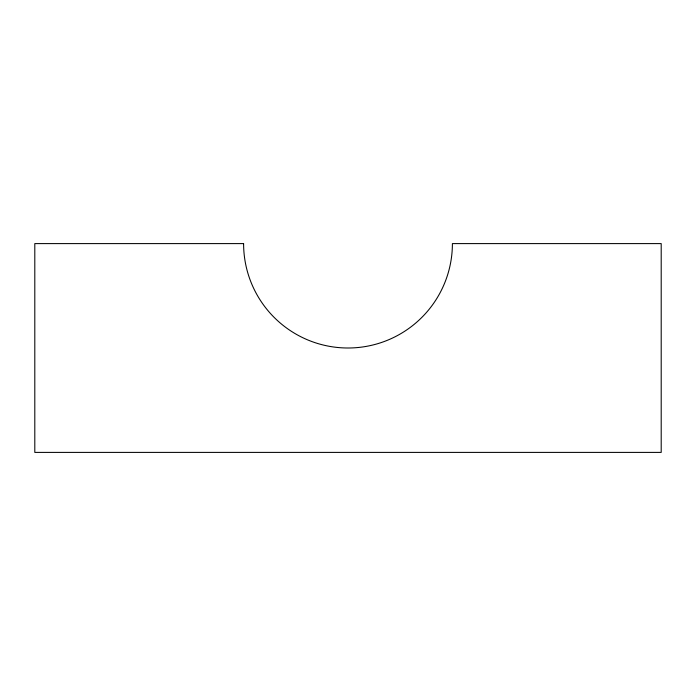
<?xml version="1.0" encoding="UTF-8"?>
<svg xmlns="http://www.w3.org/2000/svg" width="696" height="696" viewBox="0 0 696 696"><rect width="100%" height="100%" fill="white"/><g stroke="black" fill="none" stroke-linecap="round" stroke-linejoin="round"><path stroke-width="1.04" d="M243.6 243.6L34.8 243.6L34.8 452.4L661.2 452.4L661.2 243.6L452.4 243.6A104.4 104.4 0 0 1 348 348A104.4 104.4 0 0 1 243.6 243.6"/></g></svg>
